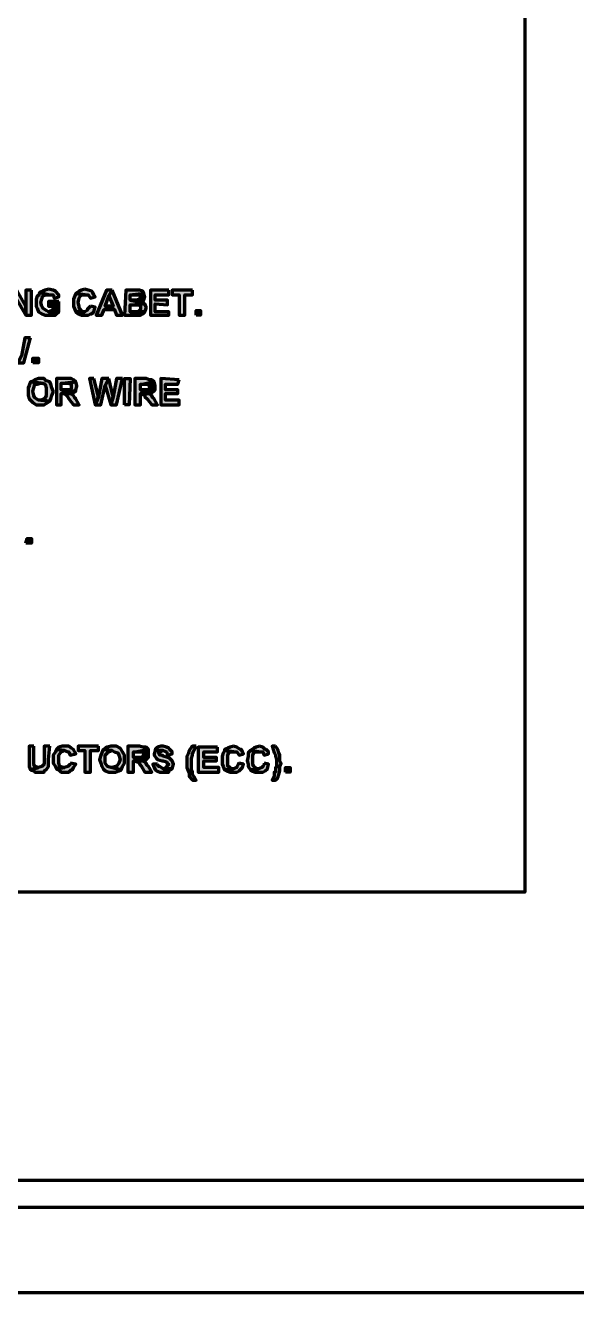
# Model space of a CAD drawing. Header units: inches. Extents: x 16 to 776, y 37 to 575.
# Drawn here: x 339.9 to 420.9, y 37.3 to 223.6 of the extents above; entities that cross this region are included whole.
import ezdxf

# ---------------------------------------------------------------- set-up
doc = ezdxf.new("R2010")
doc.units = ezdxf.units.IN
doc.header["$MEASUREMENT"] = 0
doc.layers.add('H', color=7, linetype='CONTINUOUS', lineweight=100)
doc.layers.add('P', color=250, linetype='CONTINUOUS', lineweight=100)

msp = doc.modelspace()

# ---------------------------------------------------------------- hatches: boundary and pattern name
at = {"layer": 'H', "linetype": 'Continuous'}
for points in [[(338.67, 184.67), (338.5, 183.5), (340, 181), (340, 182.33)], [(340.83, 184.67), (340, 184.67), (340, 182.33), (340, 181), (340.83, 181)], [(343.33, 184.83), (342.83, 184.67), (342.5, 184.5), (342, 184.33), (343.33, 184), (343.83, 184), (344, 184), (344.17, 183.5), (344.83, 183.67), (344.83, 184), (344.33, 184.5), (344, 184.67)], [(348.67, 184.83), (348.17, 184.67), (347.83, 184.5), (347.33, 184.17), (348.67, 184), (349, 184), (349.17, 184), (349.5, 183.5), (350.17, 183.67), (350, 184), (349.83, 184.33), (349.67, 184.5), (349.17, 184.67)], [(352.67, 184.67), (351.83, 184.67), (350.33, 181), (351.17, 181), (351.5, 181.83), (353, 181.83), (351.67, 182.33), (352.17, 183.83)], [(352.67, 184.67), (352.17, 183.83), (352.83, 182.33), (351.67, 182.33), (353, 181.83), (353.33, 181), (354.17, 181)], [(356, 184.67), (354.67, 184.67), (354.5, 181), (355.83, 181), (356.33, 181), (356.67, 181), (356.83, 181), (357.17, 181.17), (357.5, 181.5), (355.33, 181.5), (355.33, 182.5), (356, 182.5), (357.5, 182.67), (357.33, 182.67), (357, 182.83), (355.33, 183.17), (355.33, 184), (355.67, 184), (357.33, 184.17), (357.17, 184.5), (356.67, 184.67)], [(361, 184.67), (358.33, 184.67), (358.33, 181), (361, 181), (361, 181.5), (359, 181.5), (359, 182.67), (360.83, 182.5), (360.83, 183.17), (359, 183.17), (359, 184), (361, 184)], [(364.5, 184.67), (361.5, 184.67), (361.5, 184), (362.5, 184), (362.5, 181), (363.33, 181), (363.33, 184), (364.5, 184)], [(342, 184.33), (341.83, 183.83), (341.67, 183.83), (341.5, 183.33), (341.5, 182.83), (341.5, 182.33), (341.67, 182), (341.83, 181.5), (342.33, 181.17), (342.83, 181), (343.33, 181), (343.83, 181), (344.33, 181), (344.5, 181.17), (344.83, 181.5), (343.33, 181.5), (343, 181.67), (342.5, 182), (342.33, 182.33), (342.17, 182.83), (342.33, 183.33), (342.5, 183.83), (342.83, 184), (343.33, 184)], [(344.83, 183), (343.33, 183), (343.33, 182.33), (344.17, 182.33), (344.17, 182), (343.83, 181.67), (343.33, 181.5), (344.83, 181.5)], [(347.33, 184.17), (347.17, 183.83), (347, 183.33), (347, 182.83), (347, 182.33), (347.17, 181.83), (347.33, 181.5), (348.67, 181.5), (348.33, 181.5), (348, 181.83), (347.83, 182), (347.83, 182.33), (347.67, 182.83), (347.83, 183.5), (348, 183.83), (348.17, 184), (348.67, 184)], [(357.33, 184.17), (355.67, 184), (356, 184), (356.33, 184), (356.67, 184), (356.83, 183.67), (356.67, 183.33), (356.33, 183.17), (355.83, 183.17), (355.33, 183.17), (357, 182.83), (357.33, 183.17), (357.5, 183.67)], [(357.5, 182.67), (356, 182.5), (356.17, 182.5), (356.5, 182.5), (356.83, 182.33), (356.83, 182), (356.83, 181.83), (356.5, 181.5), (356, 181.5), (355.33, 181.5), (357.5, 181.5), (357.67, 182), (357.67, 182.17)], [(349.5, 182.33), (349.33, 182.17), (349, 181.83), (349, 181.67), (348.67, 181.5), (347.33, 181.5), (347.67, 181.17), (348.17, 181), (348.67, 181), (349.17, 181), (349.5, 181.17), (349.67, 181.17), (350, 181.5), (350.17, 182.17)], [(365, 181), (365, 181.67), (365.67, 181.67), (365.67, 181)], [(340.67, 177.67), (339.83, 177.67), (339.33, 175), (338.83, 174), (339.67, 174)], [(341, 174), (341, 174.67), (341.83, 174.67), (341.83, 174)], [(342.17, 171.67), (341.83, 171.67), (341.33, 171.5), (340.83, 171.17), (340.67, 171.17), (342.17, 171), (342.5, 171), (342.83, 170.83), (343, 170.33), (343, 169.83), (343, 169.67), (343, 169.17), (342.83, 168.83), (342.67, 168.67), (342.17, 168.5), (343.5, 168.33), (343.67, 168.67), (343.83, 169.17), (344, 169.67), (344, 169.83), (343.83, 170.33), (343.67, 170.83), (343.5, 171.17), (343, 171.33), (342.67, 171.67)], [(346, 171.67), (344.5, 171.67), (344.5, 167.83), (345.17, 167.83), (345.17, 169.5), (345.33, 169.5), (346.5, 169.5), (346.83, 169.5), (347.33, 169.83), (345.17, 170), (345.17, 171), (345.83, 171), (347.33, 171.17), (347, 171.5), (346.67, 171.67)], [(350, 171.67), (349.33, 171.67), (350.17, 167.83), (350.67, 169)], [(352.17, 171.67), (351.17, 171.67), (350.67, 169), (350.17, 167.83), (351, 167.83), (351.67, 170.67)], [(352.17, 171.67), (351.67, 170.67), (352.5, 167.83), (352.83, 169)], [(354.17, 171.67), (353.33, 171.67), (352.83, 169), (352.5, 167.83), (353.33, 167.83)], [(354.5, 167.83), (354.5, 171.67), (355.33, 171.67), (355.17, 167.83)], [(357.67, 171.67), (356, 171.67), (356, 167.83), (356.83, 167.83), (356.83, 169.5), (358, 169.5), (358.33, 169.5), (358.83, 169.83), (356.83, 170), (356.83, 170.83), (357.33, 170.83), (358.83, 171.17), (358.5, 171.5), (358.17, 171.5)], [(362.5, 171.5), (359.83, 171.67), (359.83, 167.83), (362.5, 167.83), (362.5, 168.5), (360.5, 168.5), (360.5, 169.5), (362.33, 169.5), (362.33, 170), (360.5, 170), (360.5, 170.83), (362.33, 170.83)], [(340.67, 171.17), (340.5, 170.67), (340.33, 170.33), (340.33, 169.67), (340.33, 169.17), (340.5, 168.67), (340.83, 168.33), (341, 168.17), (341.5, 167.83), (342.17, 167.83), (342.67, 167.83), (343, 168), (343.5, 168.33), (342.17, 168.5), (341.83, 168.5), (341.33, 168.83), (341.17, 169.17), (341, 169.83), (341.17, 170.33), (341.33, 170.83), (341.67, 170.83), (342.17, 171)], [(347.33, 171.17), (345.83, 171), (346.33, 171), (346.67, 170.83), (346.67, 170.5), (346.67, 170.17), (346.5, 170), (346.33, 170), (345.67, 170), (345.17, 170), (347.33, 169.83), (347.33, 170), (347.5, 170.5), (347.5, 170.67)], [(346.5, 169.5), (345.33, 169.5), (345.67, 169.5), (346, 169.17), (346.33, 168.67), (347, 167.83), (347.83, 167.83), (347.33, 168.67), (347.17, 168.83), (347, 169.17)], [(358.83, 171.17), (357.33, 170.83), (357.83, 170.83), (358, 170.83), (358.17, 170.33), (358.17, 170.17), (358, 170), (357.83, 170), (357.17, 170), (356.83, 170), (358.83, 169.83), (359, 170), (359, 170.5), (359, 170.67)], [(358, 169.5), (356.83, 169.5), (357.17, 169.33), (357.5, 169.17), (357.5, 169), (357.83, 168.67), (358.5, 167.83), (359.33, 167.83), (358.83, 168.67), (358.67, 168.83), (358.5, 169.17)], [(340, 147.5), (340.17, 148.17), (340.83, 148.17), (340.83, 147.5)], [(341.17, 117.67), (340.5, 117.67), (340.5, 115.67), (340.5, 115), (340.5, 114.67), (340.67, 114.17), (341.83, 114.5), (341.33, 114.67), (341.17, 115), (341.17, 115.5)], [(343.5, 117.67), (342.67, 117.67), (342.67, 115.5), (342.67, 115), (342.33, 114.67), (341.83, 114.5), (340.67, 114.17), (341.17, 114), (341.33, 113.83), (341.83, 113.83), (342.17, 113.83), (342.67, 113.83), (342.67, 114), (343, 114.17), (343.33, 114.67), (343.33, 115), (343.33, 115.67)], [(345.67, 117.67), (345.33, 117.67), (344.83, 117.5), (344.5, 117.17), (345.67, 117), (346.17, 116.83), (346.33, 116.83), (346.5, 116.33), (347.33, 116.5), (347.17, 116.83), (347, 117.17), (346.67, 117.33), (346.33, 117.67)], [(350.67, 117.67), (347.67, 117.67), (347.67, 117), (348.67, 117), (348.67, 113.83), (349.5, 113.83), (349.5, 117), (350.67, 117)], [(352.67, 117.67), (352.5, 117.67), (352, 117.5), (351.83, 117.5), (351.5, 117.17), (351.33, 117.17), (352.67, 117), (353, 116.83), (353.5, 116.67), (353.67, 116.33), (353.83, 115.67), (353.67, 115.17), (353.33, 114.67), (353.17, 114.67), (352.67, 114.5), (354, 114.17), (354.17, 114.67), (354.5, 115.17), (354.5, 115.67), (354.5, 116.33), (354.17, 116.83), (354, 117.17), (353.83, 117.33), (353.33, 117.67)], [(356.67, 117.67), (355, 117.67), (355, 113.83), (355.83, 113.83), (355.83, 115.5), (356, 115.5), (357.17, 115.5), (357.5, 115.5), (357.83, 115.83), (355.83, 116), (355.83, 116.83), (356.33, 116.83), (358, 117.17), (357.67, 117.5), (357.17, 117.5)], [(360.17, 117.67), (359.83, 117.67), (359.33, 117.5), (359, 117.17), (359, 117), (360.17, 117), (360.67, 116.83), (360.83, 116.33), (361.5, 116.5), (361.5, 116.83), (361.17, 117.17), (361, 117.33), (360.67, 117.5)], [(365, 117.67), (364.5, 117.67), (364.33, 117.5), (364, 117), (363.83, 116.5), (363.67, 116.17), (363.67, 115.67), (363.67, 115.17), (363.67, 115), (363.67, 114.5), (363.83, 114), (364, 113.67), (364, 113.17), (364.5, 112.67), (365, 112.67), (364.83, 113), (364.5, 113.5), (364.5, 113.83), (364.33, 114.17), (364.33, 114.67), (364.33, 115.17), (364.33, 115.33), (364.33, 115.83), (364.5, 116.33), (364.5, 116.5), (364.67, 117)], [(368.17, 117.5), (365.33, 117.5), (365.33, 113.83), (368.33, 113.83), (368.33, 114.5), (366.17, 114.5), (366.17, 115.5), (368, 115.5), (368, 116), (366.17, 116), (366.17, 116.83), (368.17, 116.83)], [(370.5, 117.67), (370, 117.5), (369.67, 117.33), (369.17, 117.17), (369.17, 117), (370.5, 116.83), (371, 116.83), (371.33, 116.33), (372, 116.5), (371.83, 116.83), (371.67, 117.17), (371.5, 117.17), (371, 117.5)], [(374.33, 117.67), (373.83, 117.5), (373.5, 117.33), (373, 117), (374.17, 116.83), (374.33, 116.83), (374.83, 116.83), (375, 116.33), (375.67, 116.5), (375.67, 116.83), (375.33, 117.17), (375.17, 117.17), (374.83, 117.5)], [(376.67, 117.67), (376.17, 117.67), (376.33, 117.17), (376.5, 116.67), (376.67, 116.33), (376.67, 116.17), (376.83, 115.67), (376.83, 115), (376.83, 114.5), (376.67, 114.5), (376.67, 113.83), (376.5, 113.83), (376.5, 113.33), (376.5, 113.17), (376.17, 112.67), (376.67, 112.67), (377, 113), (377.17, 113.5), (377.33, 114), (377.33, 114.17), (377.33, 114.67), (377.5, 115.17), (377.33, 115.5), (377.33, 116), (377.33, 116.33), (377.17, 116.67), (377, 117.17)], [(344.5, 117.17), (344.33, 116.83), (344, 116.33), (344, 115.67), (344, 115.17), (344.33, 114.67), (344.5, 114.33), (345.67, 114.5), (345.5, 114.5), (345, 114.67), (344.83, 115.17), (344.83, 115.83), (344.83, 116.33), (345.17, 116.83), (345.67, 117)], [(351.33, 117.17), (351.17, 116.67), (351, 116.33), (350.83, 115.67), (351, 115.17), (351.17, 114.67), (351.33, 114.33), (351.67, 114), (352.17, 113.83), (352.67, 113.83), (353.17, 113.83), (353.67, 114), (354, 114.17), (352.67, 114.5), (352.5, 114.5), (352, 114.67), (351.67, 115.17), (351.67, 115.67), (351.67, 116.33), (352, 116.67), (352.17, 116.83), (352.67, 117)], [(358, 117.17), (356.33, 116.83), (356.5, 116.83), (357, 116.83), (357.17, 116.83), (357.33, 116.5), (357.17, 116.17), (357.17, 116), (357, 116), (356.33, 116), (355.83, 116), (357.83, 115.83), (358, 116), (358, 116.5), (358, 116.67)], [(357.17, 115.5), (356, 115.5), (356.33, 115.33), (356.67, 115.17), (356.67, 115), (357, 114.67), (357.5, 113.83), (358.5, 113.83), (358, 114.67), (357.83, 114.83), (357.67, 115.17)], [(359, 117), (358.83, 116.5), (358.83, 116.33), (359.17, 115.83), (359.33, 115.67), (360, 115.5), (360.17, 115.5), (360.67, 115.33), (360.83, 115), (361, 115), (360.67, 114.67), (360.67, 114.5), (360.17, 114.33), (361.5, 114.33), (361.67, 115), (361.5, 115.5), (361, 116), (360.83, 116), (360.17, 116.17), (360, 116.33), (359.67, 116.33), (359.5, 116.67), (359.67, 116.83), (360.17, 117)], [(369.17, 117), (369, 116.67), (368.83, 116.17), (368.83, 115.67), (368.83, 115), (369, 114.67), (369.17, 114.17), (370.5, 114.33), (370.17, 114.33), (369.83, 114.67), (369.67, 114.67), (369.67, 115), (369.67, 115.67), (369.67, 116.33), (369.83, 116.67), (370, 116.83), (370.5, 116.83)], [(373, 117), (372.67, 116.67), (372.67, 116.17), (372.5, 115.5), (372.67, 115), (372.67, 114.67), (373, 114.17), (374.17, 114.33), (374, 114.33), (373.5, 114.67), (373.33, 115), (373.33, 115.67), (373.33, 116.33), (373.5, 116.67), (373.67, 116.83), (374.17, 116.83)], [(346.5, 115.17), (346.5, 115), (346.17, 114.67), (345.67, 114.5), (344.5, 114.33), (344.83, 114.17), (345.17, 113.83), (345.67, 113.83), (346.33, 113.83), (346.67, 114.17), (346.83, 114.17), (347, 114.5), (347.33, 115)], [(359.33, 115), (358.67, 115), (358.83, 114.5), (359, 114.17), (359.17, 114), (359.67, 113.83), (360.17, 113.83), (360.5, 113.83), (361, 113.83), (361, 114), (361.5, 114.33), (360.17, 114.33), (359.67, 114.67), (359.5, 114.67)], [(371.33, 115.17), (371.17, 115), (371, 114.67), (371, 114.5), (370.5, 114.33), (369.17, 114.17), (369.5, 114), (370, 113.83), (370.5, 113.83), (371, 113.83), (371.33, 114), (371.5, 114.17), (371.83, 114.5), (372, 115)], [(375, 115.17), (375, 115), (374.83, 114.67), (374.67, 114.5), (374.17, 114.33), (373, 114.17), (373.17, 114), (373.67, 113.83), (374.17, 113.83), (374.33, 113.83), (374.83, 113.83), (375.17, 114), (375.5, 114.33), (375.67, 115)], [(378.17, 113.83), (378.17, 114.5), (378.83, 114.5), (378.83, 113.83)]]:
    msp.add_hatch(color=0, dxfattribs=at).paths.add_polyline_path(points)

# ---------------------------------------------------------------- linework, layer by layer
at = {"layer": 'P', "color": 0, "linetype": 'Continuous'}
for points in [[(15.83, 574.83), (776, 574.83), (776, 37.33), (15.83, 37.33), (15.83, 574.83)], [(28.5, 49.83), (28.5, 562.33), (763.33, 562.33), (763.33, 49.83), (28.5, 49.83)], [(54.83, 490.83), (413.33, 490.83), (413.33, 96.17), (54.83, 96.17), (54.83, 490.83)], [(220.83, 490.83), (413.33, 490.83), (413.33, 96.17), (220.83, 96.17), (220.83, 490.83)], [(338.67, 184.67), (338.5, 183.5), (340, 181), (340, 182.33), (338.67, 184.67)], [(340.83, 184.67), (340, 184.67), (340, 182.33), (340, 181), (340.83, 181), (340.83, 184.67)], [(343.33, 184.83), (342.83, 184.67), (342.5, 184.5), (342, 184.33), (343.33, 184), (343.33, 184), (343.83, 184), (344, 184), (344.17, 183.5), (344.83, 183.67), (344.83, 184), (344.33, 184.5), (344.33, 184.5), (344, 184.67), (343.33, 184.83)], [(348.67, 184.83), (348.17, 184.67), (347.83, 184.5), (347.33, 184.17), (347.33, 184.17), (348.67, 184), (348.67, 184), (349, 184), (349.17, 184), (349.5, 183.5), (350.17, 183.67), (350, 184), (349.83, 184.33), (349.67, 184.5), (349.17, 184.67), (348.67, 184.83)], [(352.67, 184.67), (351.83, 184.67), (350.33, 181), (351.17, 181), (351.5, 181.83), (353, 181.83), (351.67, 182.33), (352.17, 183.83), (352.67, 184.67)], [(352.67, 184.67), (352.17, 183.83), (352.83, 182.33), (351.67, 182.33), (353, 181.83), (353.33, 181), (354.17, 181), (352.67, 184.67)], [(356, 184.67), (354.67, 184.67), (354.5, 181), (355.83, 181), (356.33, 181), (356.67, 181), (356.83, 181), (357.17, 181.17), (357.5, 181.5), (355.33, 181.5), (355.33, 182.5), (356, 182.5), (357.5, 182.67), (357.33, 182.67), (357, 182.83), (355.33, 183.17), (355.33, 184), (355.67, 184), (357.33, 184.17), (357.17, 184.5), (356.67, 184.67), (356.67, 184.67), (356, 184.67)], [(361, 184.67), (358.33, 184.67), (358.33, 181), (361, 181), (361, 181.5), (359, 181.5), (359, 182.67), (360.83, 182.5), (360.83, 183.17), (359, 183.17), (359, 184), (361, 184), (361, 184.67)], [(364.5, 184.67), (361.5, 184.67), (361.5, 184), (362.5, 184), (362.5, 181), (363.33, 181), (363.33, 184), (364.5, 184), (364.5, 184.67)], [(342, 184.33), (341.83, 183.83), (341.67, 183.83), (341.5, 183.33), (341.5, 182.83), (341.5, 182.33), (341.67, 182), (341.83, 181.5), (342.33, 181.17), (342.33, 181.17), (342.83, 181), (343.33, 181), (343.83, 181), (344.33, 181), (344.5, 181.17), (344.83, 181.5), (343.33, 181.5), (343, 181.67), (342.5, 182), (342.5, 182), (342.33, 182.33), (342.17, 182.83), (342.33, 183.33), (342.5, 183.83), (342.83, 184), (343.33, 184), (342, 184.33)], [(344.83, 183), (343.33, 183), (343.33, 182.33), (344.17, 182.33), (344.17, 182), (343.83, 181.67), (343.33, 181.5), (344.83, 181.5), (344.83, 183)], [(347.33, 184.17), (347.17, 183.83), (347, 183.33), (347, 182.83), (347, 182.33), (347.17, 181.83), (347.33, 181.5), (348.67, 181.5), (348.33, 181.5), (348, 181.83), (347.83, 182), (347.83, 182.33), (347.67, 182.83), (347.83, 183.5), (348, 183.83), (348.17, 184), (348.67, 184), (347.33, 184.17)], [(357.33, 184.17), (355.67, 184), (356, 184), (356.33, 184), (356.67, 184), (356.83, 183.67), (356.67, 183.33), (356.33, 183.17), (356.33, 183.17), (355.83, 183.17), (355.33, 183.17), (357, 182.83), (357.33, 183.17), (357.5, 183.67), (357.33, 184.17)], [(357.5, 182.67), (356, 182.5), (356.17, 182.5), (356.5, 182.5), (356.83, 182.33), (356.83, 182), (356.83, 181.83), (356.5, 181.5), (356, 181.5), (355.33, 181.5), (357.5, 181.5), (357.67, 182), (357.67, 182.17), (357.5, 182.67)], [(349.5, 182.33), (349.33, 182.17), (349, 181.83), (349, 181.67), (348.67, 181.5), (347.33, 181.5), (347.67, 181.17), (348.17, 181), (348.67, 181), (348.67, 181), (349.17, 181), (349.5, 181.17), (349.67, 181.17), (350, 181.5), (350.17, 182.17), (349.5, 182.33)], [(365, 181), (365, 181.67), (365.67, 181.67), (365.67, 181), (365, 181)], [(340.67, 177.67), (339.83, 177.67), (339.33, 175), (338.83, 174), (339.67, 174), (340.67, 177.67)], [(341, 174), (341, 174.67), (341.83, 174.67), (341.83, 174), (341, 174)], [(342.17, 171.67), (341.83, 171.67), (341.33, 171.5), (341.33, 171.5), (340.83, 171.17), (340.67, 171.17), (342.17, 171), (342.5, 171), (342.83, 170.83), (343, 170.33), (343, 169.83), (343, 169.67), (343, 169.17), (342.83, 168.83), (342.67, 168.67), (342.17, 168.5), (343.5, 168.33), (343.67, 168.67), (343.83, 169.17), (344, 169.67), (344, 169.83), (343.83, 170.33), (343.67, 170.83), (343.5, 171.17), (343, 171.33), (342.67, 171.67), (342.17, 171.67)], [(346, 171.67), (344.5, 171.67), (344.5, 167.83), (345.17, 167.83), (345.17, 169.5), (345.33, 169.5), (346.5, 169.5), (346.83, 169.5), (347.33, 169.83), (345.17, 170), (345.17, 171), (345.83, 171), (347.33, 171.17), (347.33, 171.17), (347, 171.5), (346.67, 171.67), (346, 171.67)], [(350, 171.67), (349.33, 171.67), (350.17, 167.83), (350.67, 169), (350, 171.67)], [(352.17, 171.67), (351.17, 171.67), (350.67, 169), (350.17, 167.83), (351, 167.83), (351.67, 170.67), (352.17, 171.67)], [(352.17, 171.67), (351.67, 170.67), (352.5, 167.83), (352.83, 169), (352.17, 171.67)], [(354.17, 171.67), (353.33, 171.67), (352.83, 169), (352.5, 167.83), (353.33, 167.83), (354.17, 171.67)], [(354.5, 167.83), (354.5, 171.67), (355.33, 171.67), (355.17, 167.83), (354.5, 167.83)], [(357.67, 171.67), (356, 171.67), (356, 167.83), (356.83, 167.83), (356.83, 169.5), (356.83, 169.5), (358, 169.5), (358.33, 169.5), (358.83, 169.83), (356.83, 170), (356.83, 170.83), (357.33, 170.83), (358.83, 171.17), (358.83, 171.17), (358.5, 171.5), (358.17, 171.5), (357.67, 171.67)], [(362.5, 171.5), (359.83, 171.67), (359.83, 167.83), (362.5, 167.83), (362.5, 168.5), (360.5, 168.5), (360.5, 169.5), (362.33, 169.5), (362.33, 170), (360.5, 170), (360.5, 170.83), (362.33, 170.83), (362.5, 171.5)], [(340.67, 171.17), (340.5, 170.67), (340.33, 170.33), (340.33, 169.67), (340.33, 169.17), (340.5, 168.67), (340.83, 168.33), (341, 168.17), (341.5, 167.83), (342.17, 167.83), (342.67, 167.83), (343, 168), (343.5, 168.33), (343.5, 168.33), (342.17, 168.5), (341.83, 168.5), (341.33, 168.83), (341.33, 168.83), (341.17, 169.17), (341, 169.83), (341, 169.83), (341.17, 170.33), (341.33, 170.83), (341.67, 170.83), (342.17, 171), (340.67, 171.17)], [(347.33, 171.17), (345.83, 171), (345.83, 171), (346.33, 171), (346.67, 170.83), (346.67, 170.5), (346.67, 170.17), (346.5, 170), (346.33, 170), (345.67, 170), (345.17, 170), (347.33, 169.83), (347.33, 170), (347.5, 170.5), (347.5, 170.67), (347.33, 171.17)], [(346.5, 169.5), (345.33, 169.5), (345.67, 169.5), (346, 169.17), (346, 169.17), (346.33, 168.67), (347, 167.83), (347.83, 167.83), (347.33, 168.67), (347.17, 168.83), (347, 169.17), (346.5, 169.5)], [(358.83, 171.17), (357.33, 170.83), (357.33, 170.83), (357.83, 170.83), (358, 170.83), (358.17, 170.33), (358.17, 170.17), (358, 170), (357.83, 170), (357.17, 170), (356.83, 170), (358.83, 169.83), (359, 170), (359, 170.5), (359, 170.67), (358.83, 171.17)], [(358, 169.5), (356.83, 169.5), (357.17, 169.33), (357.5, 169.17), (357.5, 169), (357.83, 168.67), (358.5, 167.83), (359.33, 167.83), (358.83, 168.67), (358.67, 168.83), (358.5, 169.17), (358, 169.5)], [(340, 147.5), (340.17, 148.17), (340.83, 148.17), (340.83, 147.5), (340, 147.5)], [(341.17, 117.67), (340.5, 117.67), (340.5, 115.67), (340.5, 115), (340.5, 114.67), (340.67, 114.17), (341.83, 114.5), (341.83, 114.5), (341.33, 114.67), (341.17, 115), (341.17, 115), (341.17, 115.5), (341.17, 117.67)], [(343.5, 117.67), (342.67, 117.67), (342.67, 115.5), (342.67, 115.5), (342.67, 115), (342.33, 114.67), (341.83, 114.5), (340.67, 114.17), (340.67, 114.17), (341.17, 114), (341.33, 113.83), (341.83, 113.83), (342.17, 113.83), (342.67, 113.83), (342.67, 114), (343, 114.17), (343, 114.17), (343.33, 114.67), (343.33, 115), (343.33, 115.67), (343.5, 117.67)], [(345.67, 117.67), (345.33, 117.67), (344.83, 117.5), (344.5, 117.17), (344.5, 117.17), (345.67, 117), (345.67, 117), (346.17, 116.83), (346.33, 116.83), (346.5, 116.33), (347.33, 116.5), (347.17, 116.83), (347, 117.17), (346.67, 117.33), (346.33, 117.67), (345.67, 117.67)], [(350.67, 117.67), (347.67, 117.67), (347.67, 117), (348.67, 117), (348.67, 113.83), (349.5, 113.83), (349.5, 117), (350.67, 117), (350.67, 117.67)], [(352.67, 117.67), (352.5, 117.67), (352, 117.5), (351.83, 117.5), (351.5, 117.17), (351.33, 117.17), (352.67, 117), (353, 116.83), (353.5, 116.67), (353.67, 116.33), (353.83, 115.67), (353.83, 115.67), (353.67, 115.17), (353.33, 114.67), (353.17, 114.67), (352.67, 114.5), (354, 114.17), (354.17, 114.67), (354.5, 115.17), (354.5, 115.67), (354.5, 115.67), (354.5, 116.33), (354.17, 116.83), (354, 117.17), (353.83, 117.33), (353.33, 117.67), (352.67, 117.67)], [(356.67, 117.67), (355, 117.67), (355, 113.83), (355.83, 113.83), (355.83, 115.5), (356, 115.5), (357.17, 115.5), (357.5, 115.5), (357.83, 115.83), (355.83, 116), (355.83, 116.83), (356.33, 116.83), (358, 117.17), (358, 117.17), (357.67, 117.5), (357.17, 117.5), (356.67, 117.67)], [(360.17, 117.67), (359.83, 117.67), (359.33, 117.5), (359.33, 117.5), (359, 117.17), (359, 117), (360.17, 117), (360.67, 116.83), (360.83, 116.33), (361.5, 116.5), (361.5, 116.83), (361.17, 117.17), (361, 117.33), (360.67, 117.5), (360.17, 117.67)], [(365, 117.67), (364.5, 117.67), (364.33, 117.5), (364, 117), (363.83, 116.5), (363.67, 116.17), (363.67, 115.67), (363.67, 115.17), (363.67, 115), (363.67, 114.5), (363.83, 114), (364, 113.67), (364, 113.17), (364.5, 112.67), (365, 112.67), (364.83, 113), (364.5, 113.5), (364.5, 113.83), (364.33, 114.17), (364.33, 114.67), (364.33, 115.17), (364.33, 115.33), (364.33, 115.83), (364.5, 116.33), (364.5, 116.5), (364.67, 117), (365, 117.67)], [(368.17, 117.5), (365.33, 117.5), (365.33, 113.83), (368.33, 113.83), (368.33, 114.5), (366.17, 114.5), (366.17, 115.5), (368, 115.5), (368, 116), (366.17, 116), (366.17, 116.83), (368.17, 116.83), (368.17, 117.5)], [(370.5, 117.67), (370, 117.5), (369.67, 117.33), (369.17, 117.17), (369.17, 117), (370.5, 116.83), (370.5, 116.83), (371, 116.83), (371, 116.83), (371.33, 116.33), (372, 116.5), (371.83, 116.83), (371.67, 117.17), (371.5, 117.17), (371, 117.5), (370.5, 117.67)], [(374.33, 117.67), (373.83, 117.5), (373.5, 117.33), (373, 117), (373, 117), (374.17, 116.83), (374.33, 116.83), (374.83, 116.83), (374.83, 116.83), (375, 116.33), (375.67, 116.5), (375.67, 116.83), (375.33, 117.17), (375.17, 117.17), (374.83, 117.5), (374.33, 117.67)], [(376.67, 117.67), (376.17, 117.67), (376.33, 117.17), (376.5, 116.67), (376.67, 116.33), (376.67, 116.17), (376.83, 115.67), (376.83, 115), (376.83, 115), (376.83, 114.5), (376.67, 114.5), (376.67, 113.83), (376.5, 113.83), (376.5, 113.33), (376.5, 113.17), (376.17, 112.67), (376.67, 112.67), (377, 113), (377.17, 113.5), (377.33, 114), (377.33, 114.17), (377.33, 114.67), (377.5, 115.17), (377.33, 115.5), (377.33, 116), (377.33, 116.33), (377.17, 116.67), (377, 117.17), (376.67, 117.67)], [(344.5, 117.17), (344.33, 116.83), (344, 116.33), (344, 115.67), (344, 115.17), (344.33, 114.67), (344.5, 114.33), (345.67, 114.5), (345.5, 114.5), (345, 114.67), (345, 114.67), (344.83, 115.17), (344.83, 115.83), (344.83, 116.33), (345.17, 116.83), (345.17, 116.83), (345.67, 117), (344.5, 117.17)], [(351.33, 117.17), (351.17, 116.67), (351, 116.33), (350.83, 115.67), (351, 115.17), (351.17, 114.67), (351.33, 114.33), (351.67, 114), (352.17, 113.83), (352.67, 113.83), (353.17, 113.83), (353.67, 114), (354, 114.17), (354, 114.17), (352.67, 114.5), (352.5, 114.5), (352, 114.67), (352, 114.67), (351.67, 115.17), (351.67, 115.67), (351.67, 115.67), (351.67, 116.33), (352, 116.67), (352.17, 116.83), (352.67, 117), (351.33, 117.17)], [(358, 117.17), (356.33, 116.83), (356.5, 116.83), (357, 116.83), (357.17, 116.83), (357.33, 116.5), (357.17, 116.17), (357.17, 116), (357, 116), (356.33, 116), (355.83, 116), (357.83, 115.83), (358, 116), (358, 116.5), (358, 116.67), (358, 117.17)], [(357.17, 115.5), (356, 115.5), (356.33, 115.33), (356.67, 115.17), (356.67, 115), (357, 114.67), (357.5, 113.83), (358.5, 113.83), (358, 114.67), (357.83, 114.83), (357.67, 115.17), (357.17, 115.5)], [(359, 117), (358.83, 116.5), (358.83, 116.33), (359.17, 115.83), (359.33, 115.67), (360, 115.5), (360.17, 115.5), (360.67, 115.33), (360.83, 115), (361, 115), (360.67, 114.67), (360.67, 114.5), (360.17, 114.33), (361.5, 114.33), (361.5, 114.33), (361.67, 115), (361.67, 115), (361.5, 115.5), (361.5, 115.5), (361, 116), (360.83, 116), (360.17, 116.17), (360, 116.33), (359.67, 116.33), (359.5, 116.67), (359.67, 116.83), (359.67, 116.83), (360.17, 117), (359, 117)], [(369.17, 117), (369, 116.67), (368.83, 116.17), (368.83, 115.67), (368.83, 115), (369, 114.67), (369.17, 114.17), (370.5, 114.33), (370.17, 114.33), (369.83, 114.67), (369.67, 114.67), (369.67, 115), (369.67, 115.67), (369.67, 116.33), (369.83, 116.67), (370, 116.83), (370.5, 116.83), (369.17, 117)], [(373, 117), (372.67, 116.67), (372.67, 116.17), (372.5, 115.5), (372.67, 115), (372.67, 114.67), (373, 114.17), (374.17, 114.33), (374, 114.33), (373.5, 114.67), (373.5, 114.67), (373.33, 115), (373.33, 115.67), (373.33, 116.33), (373.5, 116.67), (373.67, 116.83), (374.17, 116.83), (373, 117)], [(346.5, 115.17), (346.5, 115), (346.17, 114.67), (346.17, 114.67), (345.67, 114.5), (344.5, 114.33), (344.83, 114.17), (345.17, 113.83), (345.67, 113.83), (345.67, 113.83), (346.33, 113.83), (346.67, 114.17), (346.83, 114.17), (347, 114.5), (347.33, 115), (346.5, 115.17)], [(359.33, 115), (358.67, 115), (358.67, 115), (358.83, 114.5), (359, 114.17), (359.17, 114), (359.67, 113.83), (360.17, 113.83), (360.5, 113.83), (361, 113.83), (361, 114), (361.5, 114.33), (360.17, 114.33), (360.17, 114.33), (359.67, 114.67), (359.5, 114.67), (359.33, 115)], [(371.33, 115.17), (371.17, 115), (371, 114.67), (371, 114.5), (370.5, 114.33), (369.17, 114.17), (369.5, 114), (370, 113.83), (370.5, 113.83), (370.5, 113.83), (371, 113.83), (371.33, 114), (371.5, 114.17), (371.83, 114.5), (372, 115), (371.33, 115.17)], [(375, 115.17), (375, 115), (374.83, 114.67), (374.67, 114.5), (374.17, 114.33), (373, 114.17), (373.17, 114), (373.67, 113.83), (374.17, 113.83), (374.33, 113.83), (374.83, 113.83), (375.17, 114), (375.17, 114), (375.5, 114.33), (375.67, 115), (375, 115.17)], [(378.17, 113.83), (378.17, 114.5), (378.83, 114.5), (378.83, 113.83), (378.17, 113.83)], [(755.5, 53.83), (36.5, 53.83)]]:
    msp.add_lwpolyline(points, dxfattribs=at)

doc.saveas('drawing.dxf')
